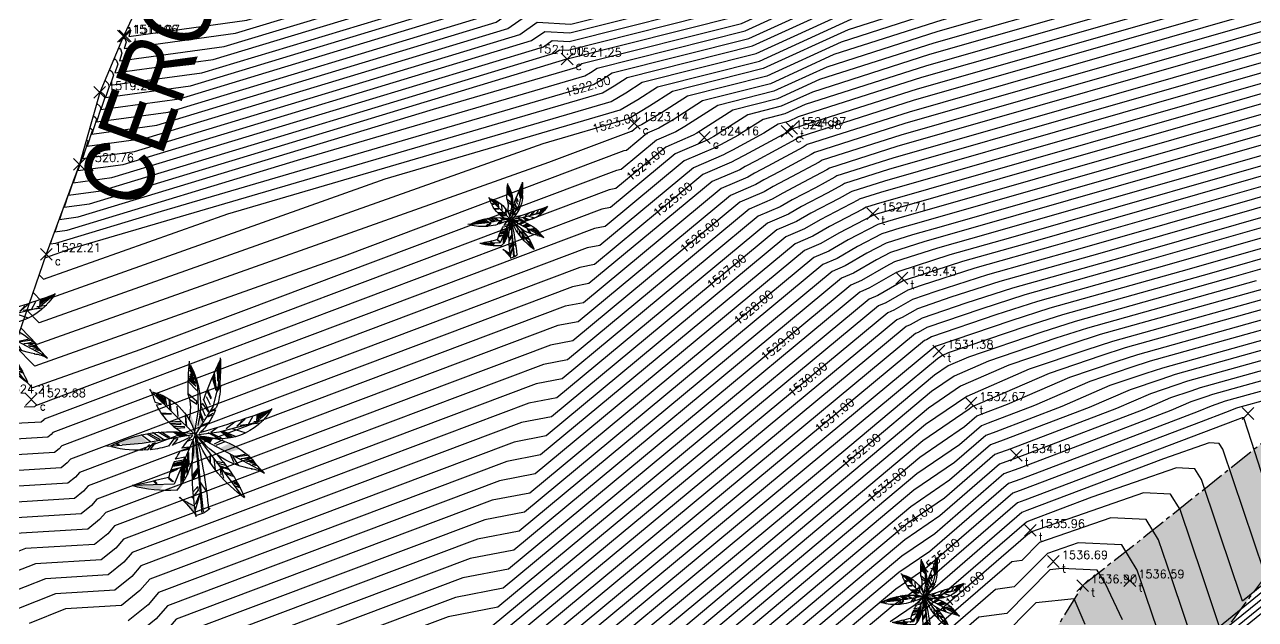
# Model space of a CAD drawing. Header units: metres. Extents: x 1097510 to 2158594, y 877039 to 1751652.
# Drawn here: x 1097670.42 to 1097707.49, y 877174.78 to 877192.67 of the extents above; entities that cross this region are included whole.
import ezdxf

# ---------------------------------------------------------------- set-up
doc = ezdxf.new("R2010")
doc.units = ezdxf.units.M
doc.linetypes.add('CENTER2', pattern=[1.125, 0.75, -0.125, 0.125, -0.125])
for name, color, linetype in [('C-TOPO-MAJR', 9, 'Continuous'), ('C-TOPO-MINR', 8, 'Continuous'), ('C-TOPO-TEXT', 7, 'Continuous'), ('ROTULO', 7, 'Continuous'), ('V-NODE', 1, 'Continuous'), ('V-NODE-TEXT', 11, 'Continuous'), ('Via', 7, 'CENTER2'), ('WWW.DWGAUTOCAD.COM', 7, 'Continuous')]:
    doc.layers.add(name, color=color, linetype=linetype)
doc.styles.add('Arial Narrow', font='ARIALN.TTF', dxfattribs={"width": 0.85})
doc.styles.get("Standard").update_dxf_attribs({"font": 'simplex.shx'})

# ---------------------------------------------------------------- blocks, each defined once
blk = doc.blocks.new('A$C40F70BF2')
at = {"color": 64}
for p, q in [((1.395, 3.412), (1.345, 4.14)), ((1.404, 3.622), (1.407, 3.935)), ((1.411, 3.538), (1.419, 3.905)), ((1.937, 3.412), (2.147, 3.983)), ((2.077, 3.788), (2.151, 3.896)), ((1.389, 3.49), (1.353, 3.553)), ((1.448, 3.313), (1.496, 3.752)), ((1.529, 3.679), (1.455, 3.289)), ((1.455, 3.289), (1.55, 3.622)), ((1.974, 3.403), (2.165, 3.619)), ((2.165, 3.571), (1.974, 3.403)), ((1.989, 3.487), (2.151, 3.679)), ((2.165, 3.619), (1.989, 3.487)), ((2.033, 3.595), (2.135, 3.727)), ((2.151, 3.679), (2.033, 3.595)), ((2.062, 3.679), (2.135, 3.824)), ((2.135, 3.727), (2.062, 3.679)), ((2.135, 3.824), (2.077, 3.788)), ((1.43, 3.289), (1.349, 3.412)), ((1.426, 3.264), (1.353, 3.376)), ((1.393, 3.445), (1.356, 3.526)), ((1.393, 3.403), (1.356, 3.493)), ((1.411, 3.334), (1.36, 3.445)), ((1.536, 2.871), (1.395, 3.412)), ((1.587, 3.114), (1.683, 3.328)), ((1.701, 3.289), (1.591, 3.078)), ((1.919, 2.785), (1.937, 3.412)), ((2.18, 3.523), (1.96, 3.294)), ((2.006, 2.139), (3.105, 3.225)), ((3.032, 3.234), (3.002, 3.162)), ((1.591, 3.078), (1.587, 3.114)), ((1.606, 2.916), (1.705, 3.132)), ((1.65, 2.748), (1.785, 3.066)), ((1.822, 2.967), (1.668, 2.733)), ((1.96, 3.006), (2.18, 3.198)), ((2.151, 3.066), (1.96, 2.933)), ((1.96, 2.933), (1.96, 3.006)), ((2.626, 2.774), (2.662, 3.065)), ((2.653, 2.781), (2.685, 3.069)), ((2.797, 3.138), (2.753, 2.909)), ((2.855, 3.162), (2.797, 2.933)), ((2.797, 2.933), (2.797, 3.138)), ((2.885, 3.162), (2.826, 2.957)), ((2.826, 2.957), (2.855, 3.162)), ((2.929, 3.174), (2.855, 3.006)), ((2.855, 3.006), (2.885, 3.162)), ((2.877, 2.934), (3.045, 2.983)), ((3.008, 2.919), (2.877, 2.934)), ((2.899, 3.018), (2.929, 3.174)), ((2.944, 3.15), (2.899, 3.018)), ((2.958, 3.186), (2.929, 3.066)), ((2.929, 3.066), (2.944, 3.15)), ((2.973, 3.114), (2.958, 3.186)), ((3.002, 3.21), (2.973, 3.114)), ((3.002, 3.162), (3.002, 3.21)), ((1.58, 2.772), (1.451, 2.841)), ((1.472, 2.791), (1.602, 2.739)), ((1.992, 2.139), (1.536, 2.871)), ((1.538, 2.69), (1.679, 2.617)), ((1.564, 2.648), (1.679, 2.596)), ((1.602, 2.739), (1.58, 2.772)), ((1.668, 2.733), (1.65, 2.748)), ((1.73, 2.628), (1.844, 2.883)), ((1.789, 2.517), (1.873, 2.748)), ((1.8, 2.478), (1.88, 2.664)), ((2.024, 2.154), (1.919, 2.785)), ((2.216, 2.359), (2.243, 2.624)), ((2.238, 2.386), (2.257, 2.647)), ((2.446, 2.617), (2.471, 2.889)), ((2.621, 2.684), (2.895, 2.703)), ((2.621, 2.677), (2.849, 2.673)), ((1.789, 2.411), (1.627, 2.469)), ((1.672, 2.415), (1.811, 2.369)), ((1.811, 2.369), (1.789, 2.411)), ((2.27, 2.33), (2.289, 2.356)), ((2.498, 2.311), (2.27, 2.33)), ((2.289, 2.356), (2.58, 2.344)), ((2.366, 2.415), (2.384, 2.442)), ((2.612, 2.4), (2.366, 2.415)), ((2.384, 2.442), (2.644, 2.427)), ((2.07, 2.139), (2.758, 2.02)), ((2.083, 2.012), (2.22, 1.967)), ((2.375, 2.079), (2.567, 2.21)), ((2.548, 2.035), (2.457, 2.046)), ((2.457, 2.046), (2.603, 1.863)), ((2.69, 1.84), (2.548, 2.035)), ((2.662, 2.072), (2.881, 2.203)), ((2.699, 2.053), (2.968, 2.206)), ((2.758, 2.02), (3.387, 1.915)), ((2.831, 2.016), (3.118, 2.199)), ((2.913, 2.012), (3.218, 2.176)), ((2.977, 2.001), (2.913, 2.012)), ((3.264, 2.165), (2.977, 2.001)), ((3.177, 1.747), (3.041, 1.93)), ((3.041, 1.93), (3.105, 1.915)), ((3.168, 1.952), (3.415, 2.135)), ((2.179, 1.762), (2.156, 1.818)), ((2.156, 1.818), (2.361, 1.788)), ((2.402, 1.714), (2.179, 1.762)), ((3.105, 1.915), (3.255, 1.736)), ((3.332, 1.747), (3.196, 1.889)), ((3.387, 1.915), (3.907, 1.867)), ((3.911, 1.863), (4.308, 1.837)), ((3.975, 1.885), (4.057, 1.915)), ((4.012, 1.878), (3.975, 1.885)), ((4.085, 1.904), (4.012, 1.878))]:
    blk.add_line(p, q, dxfattribs=at)
at = {"color": 60}
for p, q in [((1.378, 3.827), (1.371, 4.019)), ((1.386, 3.761), (1.393, 4.004)), ((2.369, 2.481), (2.676, 2.471))]:
    blk.add_line(p, q, dxfattribs=at)
at = {"color": 62}
for p, q in [((0.438, 2.456), (0.018, 2.796)), ((0.505, 2.608), (0.623, 2.404)), ((0.211, 2.512), (0.476, 2.476)), ((0.314, 2.44), (0.828, 2.38)), ((1.381, 2.214), (0.438, 2.456)), ((0.696, 2.548), (0.916, 2.356)), ((0.696, 2.187), (1.034, 2.295)), ((0.916, 2.356), (0.784, 2.5)), ((0.96, 2.476), (1.196, 2.295)), ((1.431, 2.32), (1.592, 2.199)), ((1.974, 2.113), (0.228, 1.183)), ((1.974, 2.128), (0.802, 0.571)), ((1.269, 2.236), (0.96, 2.103)), ((1.019, 2.067), (1.269, 2.236)), ((1.078, 2.062), (1.295, 2.219)), ((1.129, 2.052), (1.321, 2.219)), ((1.225, 1.959), (1.46, 1.862)), ((1.284, 2.007), (1.504, 1.898)), ((1.313, 2.055), (1.578, 2.175)), ((1.974, 2.139), (1.381, 2.214)), ((1.387, 2.043), (1.665, 2.187)), ((2.003, 2.103), (1.827, 0.082)), ((1.974, 1.995), (1.915, 1.405)), ((2.006, 2.139), (2.548, 0.855)), ((0.593, 1.61), (0.902, 1.562)), ((0.96, 1.586), (0.667, 1.646)), ((0.989, 1.405), (1.093, 1.646)), ((2.179, 1.676), (2.175, 1.605)), ((2.175, 1.605), (2.175, 1.512)), ((2.179, 1.314), (2.179, 1.676)), ((2.193, 1.613), (2.184, 1.501)), ((2.197, 1.46), (2.193, 1.613)), ((0.387, 1.333), (0.505, 1.357)), ((0.417, 1.381), (0.578, 1.405)), ((0.505, 1.357), (0.417, 1.381)), ((0.461, 1.429), (0.667, 1.442)), ((0.578, 1.405), (0.461, 1.429)), ((0.476, 1.465), (0.696, 1.478)), ((0.667, 1.442), (0.476, 1.465)), ((0.696, 1.478), (0.549, 1.526)), ((0.549, 1.526), (0.814, 1.513)), ((0.814, 1.513), (0.578, 1.562)), ((0.872, 1.345), (1.019, 1.586)), ((0.902, 1.562), (0.96, 1.586)), ((1.206, 1.34), (1.436, 1.403)), ((1.231, 1.403), (1.462, 1.445)), ((1.475, 1.237), (1.504, 1.501)), ((1.915, 1.405), (1.871, 0.852)), ((2.175, 1.512), (2.165, 1.441)), ((2.165, 1.441), (2.165, 1.363)), ((2.184, 1.501), (2.179, 1.407)), ((2.179, 1.407), (2.179, 1.314)), ((2.197, 1.392), (2.197, 1.46)), ((2.206, 1.277), (2.197, 1.392)), ((2.225, 1.501), (2.211, 1.378)), ((2.211, 1.378), (2.211, 1.172)), ((2.216, 1.34), (2.225, 1.422)), ((2.216, 1.273), (2.216, 1.34)), ((2.225, 1.422), (2.225, 1.501)), ((2.238, 1.303), (2.229, 1.232)), ((2.243, 1.389), (2.238, 1.303)), ((2.247, 1.46), (2.243, 1.389)), ((2.257, 1.534), (2.247, 1.46)), ((2.257, 1.544), (2.257, 1.534)), ((2.261, 1.213), (2.261, 1.535)), ((2.298, 1.486), (2.27, 1.56)), ((2.27, 1.56), (2.521, 1.501)), ((2.279, 1.396), (2.275, 1.314)), ((2.275, 1.314), (2.275, 1.247)), ((2.289, 1.318), (2.279, 1.396)), ((2.289, 1.157), (2.289, 1.318)), ((2.302, 1.292), (2.293, 1.224)), ((2.548, 1.441), (2.298, 1.486)), ((2.307, 1.37), (2.302, 1.292)), ((2.307, 1.023), (2.307, 1.37)), ((2.334, 0.926), (2.343, 1.325)), ((2.371, 0.847), (2.357, 1.299)), ((1.019, 1.056), (1.21, 1.129)), ((1.049, 1.105), (1.24, 1.165)), ((1.254, 1.008), (1.313, 1.249)), ((1.327, 1.093), (1.342, 1.273)), ((1.944, 1.141), (1.944, 1.261)), ((1.944, 1.261), (2.077, 1.08)), ((2.077, 0.948), (1.944, 1.141)), ((2.062, 1.026), (1.947, 1.204)), ((2.206, 1.105), (2.206, 1.277)), ((2.211, 1.172), (2.206, 1.105)), ((2.225, 1.157), (2.216, 1.273)), ((2.229, 1.232), (2.225, 1.157)), ((2.27, 1.109), (2.261, 1.213)), ((2.275, 1.247), (2.27, 1.18)), ((2.27, 1.18), (2.27, 1.109)), ((2.293, 1.015), (2.289, 1.157)), ((2.293, 1.154), (2.289, 1.083)), ((2.289, 1.083), (2.293, 1.015)), ((2.293, 1.224), (2.293, 1.154)), ((2.311, 0.948), (2.307, 1.023)), ((2.433, 1.267), (2.637, 1.215)), ((2.471, 1.236), (2.65, 1.152)), ((2.69, 1.027), (2.571, 0.922)), ((2.699, 1.008), (2.594, 0.922)), ((0.814, 0.744), (0.96, 0.804)), ((0.843, 0.792), (0.989, 0.876)), ((0.96, 0.804), (0.843, 0.792)), ((0.872, 0.864), (1.049, 0.924)), ((0.989, 0.876), (0.872, 0.864)), ((1.049, 0.924), (0.931, 0.912)), ((1.709, 0.671), (1.871, 0.912)), ((1.871, 0.852), (1.798, 0.13)), ((1.915, 0.696), (1.93, 0.792)), ((2.077, 0.491), (1.915, 0.696)), ((1.93, 0.792), (2.062, 0.647)), ((2.548, 0.855), (3.647, 0.814)), ((3.063, 0.941), (2.995, 0.87)), ((3.095, 0.937), (3.013, 0.851)), ((1.886, 0.527), (1.886, 0.587)), ((1.886, 0.587), (2.003, 0.322)), ((2.003, 0.154), (1.886, 0.527))]:
    blk.add_line(p, q, dxfattribs=at)
at = {"color": 60}
for centre, radius, start, end in [((7.228, 3.925), 5.886, 178.201, 184.8569), ((-12.631, -2.337), 15.387, 20.511, 24.7274), ((3.986, 2.93), 2.121, 151.1341, 194.9744), ((-4.468, 3.341), 6.654, 358.6497, 6.1521), ((3.081, 3.443), 1.737, 181.0191, 200.3048), ((3.488, 1.763), 1.537, 103.7474, 164.6646), ((4.255, 2.671), 1.249, 148.3784, 158.7208), ((-12.631, -2.337), 15.387, 19.9468, 20.1294), ((3.323, 2.824), 1.195, 162.4534, 194.3671), ((1.484, 3.655), 1.692, 293.0839, 334.2208), ((1.484, 3.655), 1.692, 336.4968, 341.7386), ((1.388, 3.636), 1.607, 210.2718, 288.6073), ((11.205, 34.008), 33.156, 250.2818, 253.6131), ((3.081, 3.443), 1.737, 202.0613, 214.4357), ((3.081, 3.443), 1.737, 216.4922, 227.1869), ((1.97, 0.03), 2.073, 93.8052, 134.9428), ((0.206, 3.365), 2.134, 278.5823, 322.5951), ((-1.258, 3.332), 3.452, 304.8805, 336.243), ((14.63, -0.992), 13.028, 166.2796, 174.8216), ((-5.402, 1.247), 7.481, 350.4062, 5.6425), ((3.808, 1.866), 1.768, 177.0625, 221.9788), ((2.648, -1.238), 3.457, 62.9286, 99.782), ((0.371, 0.432), 2.394, 34.5841, 45.0988), ((3.478, 4.556), 2.822, 241.8528, 251.6799), ((4.234, -0.992), 3.827, 137.0982, 156.8626), ((0.371, 0.432), 2.394, 26.5664, 32.4272), ((3.478, 4.556), 2.822, 253.6434, 263.8215), ((3.478, 4.556), 2.822, 265.3232, 284.5956), ((-1.183, 2.66), 2.05, 312.2483, 325.4397), ((0.371, 0.432), 2.394, 14.3751, 24.9555), ((0.622, 0.416), 0.842, 95.4287, 120.3984), ((10.9, 35.08), 35.029, 256.4454, 258.0204), ((2.731, 4.141), 3.451, 266.0609, 285.3989), ((5.057, -2.3), 3.867, 133.3547, 142.8755), ((1.268, 2.121), 1.986, 292.1292, 305.3212), ((2.112, 0.756), 0.732, 226.5793, 260.5482)]:
    blk.add_arc(centre, radius, start, end, dxfattribs=at)
at = {"color": 62}
for points in [[(0.035, 2.801), (0.417, 2.5), (0.035, 2.801), (0.402, 2.657)], [(1.93, 2.091), (1.607, 1.923), (1.886, 2.091), (1.533, 2.055)], [(2.003, 2.043), (2.062, 1.465), (2.003, 2.031), (1.96, 1.586)], [(1.136, 1.682), (0.828, 1.766), (1.357, 1.79), (1.107, 1.911)], [(1.592, 1.393), (1.592, 1.61), (1.636, 1.478), (1.622, 1.682)], [(1.357, 1.297), (1.078, 1.201), (1.387, 1.357), (1.151, 1.273)], [(2.598, 1.303), (2.343, 1.34), (2.557, 1.407), (2.293, 1.467)], [(3.546, 0.816), (2.811, 0.852), (3.59, 0.804), (2.914, 0.708)]]:
    blk.add_solid(points, dxfattribs=at)
at = {"color": 64}
for points in [[(1.983, 2.159), (1.888, 2.598), (1.983, 2.159), (1.818, 2.432)], [(2.02, 2.234), (2.16, 2.54), (1.994, 2.357), (2.13, 2.691)], [(2.398, 2.087), (2.562, 2.203), (2.206, 2.12), (2.366, 2.203)], [(3.893, 1.874), (4.007, 1.93), (3.228, 1.952), (3.451, 2.12)]]:
    blk.add_solid(points, dxfattribs=at)
at = {"color": 60}
blk.add_solid([(2.003, 0.058), (2.385, 0.503), (2.018, 0.286), (2.4, 0.503)], dxfattribs=at)
blk = doc.blocks.new('*U6')
at = {"layer": 'C-TOPO-MAJR', "color": 7, "linetype": 'Continuous', "lineweight": -3, "true_color": 0xf0f0f0, "char_height": 0.254, "attachment_point": 5}
for s, insert, rotation in [('1521.00', (1097686.559, 877191.911, 1521), 356.7701), ('1522.00', (1097687.38, 877190.818, 1522), 16.3202), ('1523.00', (1097688.202, 877189.723, 1523), 16.3202), ('1524.00', (1097689.129, 877188.488, 1524), 39.6546), ('1525.00', (1097689.941, 877187.406, 1525), 39.6546), ('1526.00', (1097690.753, 877186.324, 1526), 39.6546), ('1527.00', (1097691.564, 877185.243, 1527), 39.6546), ('1528.00', (1097692.376, 877184.161, 1528), 39.6546), ('1529.00', (1097693.188, 877183.08, 1529), 39.6546), ('1530.00', (1097694, 877181.998, 1530), 39.6546), ('1531.00', (1097694.812, 877180.916, 1531), 39.6546), ('1532.00', (1097695.613, 877179.849, 1532), 39.9895), ('1533.00', (1097696.387, 877178.818, 1533), 39.9895), ('1534.00', (1097697.172, 877177.772, 1534), 34.2863), ('1535.00', (1097697.993, 877176.679, 1535), 40.8264), ('1536.00', (1097698.734, 877175.691, 1536), 40.8264)]:
    blk.add_mtext(s, dxfattribs=dict(at, insert=insert, rotation=rotation))
blk = doc.blocks.new('*U7')
at = {"color": 0, "linetype": 'ByBlock', "lineweight": -2, "transparency": 16777216}
for p, q in [((-0.71, -0.71), (0.71, 0.71)), ((-0.71, 0.71), (0.71, -0.71))]:
    blk.add_line(p, q, dxfattribs=at)

msp = doc.modelspace()

# ---------------------------------------------------------------- hatches: boundary and pattern name
at = {"layer": 'Via', "transparency": 33554602}
h = msp.add_hatch(dxfattribs=at)
h.set_pattern_fill('AR-CONC', color=9, scale=0.01)
h.paths.add_polyline_path([(1097743.406, 877209.884), (1097742.789, 877207.774), (1097739.23, 877201.65), (1097731.624, 877194.237), (1097728.844, 877192.061), (1097723.938, 877187.976), (1097713.661, 877183.589), (1097708.774, 877180.942), (1097704.197, 877177.294), (1097702.283, 877175.792), (1097698.494, 877169.681), (1097697.048, 877167.117), (1097696.739, 877163), (1097696.405, 877157.375), (1097697.261, 877153.918), (1097698.725, 877142.966), (1097702.195, 877134.401), (1097704.278, 877131.959), (1097702.854, 877143.121), (1097701.527, 877147.394), (1097700.771, 877150.597), (1097699.626, 877157.377), (1097700.517, 877161.414), (1097700.209, 877165.197), (1097701.923, 877167.962), (1097702.662, 877170.388), (1097705.585, 877173.118), (1097707.902, 877176.215), (1097715.868, 877180.484), (1097721.42, 877182.884), (1097726.789, 877184.65), (1097730.424, 877188.426), (1097731.775, 877190.234), (1097734.3, 877192.055), (1097739.871, 877197.714), (1097745.847, 877205.636), (1097747.847, 877204.842), (1097752.597, 877208.238), (1097748.356, 877212.762), (1097746.929, 877210.428)])

# ---------------------------------------------------------------- linework, layer by layer
at = {"color": 7, "true_color": 0xf0f0f0, "elevation": 1524.878, "flags": 128}
msp.add_lwpolyline([(1097676.679, 877201.505), (1097674.818, 877196.16), (1097674.218, 877194.065), (1097673.4, 877192.323), (1097672.683, 877190.629), (1097672.07, 877188.467), (1097671.073, 877185.76), (1097669.598, 877181.506), (1097668.786, 877179.396)], dxfattribs=at)
at = {"layer": 'C-TOPO-MAJR', "color": 32, "linetype": 'Continuous', "lineweight": -3, "flags": 128}
for points, elevation in [([(1097672.383, 877189.571), (1097672.444, 877189.515), (1097672.457, 877189.477), (1097672.304, 877189.01), (1097674.067, 877189.251), (1097684.978, 877192.557), (1097685.638, 877193.015), (1097686.9, 877192.943), (1097691.364, 877194.068), (1097697.823, 877197.021), (1097699.774, 877197.644), (1097705.055, 877199.155), (1097709.781, 877199.935), (1097713.328, 877199.895), (1097720.486, 877201.012), (1097723.896, 877200.664), (1097725.168, 877200.752), (1097726.016, 877200.944), (1097726.797, 877201.431), (1097734.921, 877205.269), (1097735.163, 877205.467), (1097735.346, 877205.5)], 1520), ([(1097671.903, 877188.015), (1097671.747, 877187.541), (1097672.714, 877187.673), (1097686.399, 877191.82), (1097686.533, 877191.913), (1097686.788, 877191.898), (1097691.797, 877193.16), (1097696.958, 877195.52), (1097699.28, 877196.261), (1097705.566, 877198.059), (1097709.946, 877198.782), (1097714.336, 877198.733), (1097720.731, 877199.731), (1097723.777, 877199.42), (1097725.676, 877199.552), (1097726.94, 877199.838), (1097728.107, 877200.566), (1097734.601, 877203.633), (1097735.568, 877204.424)], 1521), ([(1097671.218, 877186.154), (1097671.191, 877186.072), (1097671.36, 877186.095), (1097674.544, 877187.06), (1097687.556, 877190.87), (1097687.821, 877191.027), (1097688.116, 877191.216), (1097692.231, 877192.253), (1097696.093, 877194.019), (1097698.786, 877194.878), (1097706.076, 877196.964), (1097710.11, 877197.63), (1097715.345, 877197.571), (1097720.975, 877198.45), (1097723.658, 877198.176), (1097726.184, 877198.352), (1097727.865, 877198.732), (1097729.417, 877199.7), (1097734.281, 877201.997), (1097735.974, 877203.381)], 1522), ([(1097736.379, 877202.338), (1097733.96, 877200.361), (1097730.726, 877198.834), (1097728.79, 877197.626), (1097726.691, 877197.151), (1097723.538, 877196.932), (1097721.22, 877197.168), (1097716.354, 877196.409), (1097710.275, 877196.477), (1097706.586, 877195.868), (1097698.292, 877193.495), (1097695.228, 877192.517), (1097692.664, 877191.345), (1097689.933, 877190.657), (1097689.242, 877190.215), (1097688.624, 877189.846), (1097686.027, 877189.086), (1097670.86, 877183.699), (1097670.49, 877184.079)], 1523), ([(1097673.38, 877192.275), (1097673.404, 877192.243), (1097673.431, 877192.288), (1097673.434, 877192.285), (1097673.481, 877192.144), (1097673.417, 877191.949), (1097676.774, 877192.407), (1097682.137, 877194.032), (1097682.794, 877194.487), (1097684.223, 877194.831), (1097685.414, 877195.13), (1097687.124, 877195.033), (1097690.497, 877195.883), (1097699.553, 877200.024), (1097700.762, 877200.409), (1097704.035, 877201.346), (1097709.451, 877202.24)], 1518), ([(1097736.784, 877201.295), (1097733.64, 877198.726), (1097732.036, 877197.968), (1097729.715, 877196.52), (1097727.199, 877195.951), (1097723.419, 877195.687), (1097721.465, 877195.887), (1097717.362, 877195.247), (1097710.44, 877195.325), (1097707.097, 877194.773), (1097697.799, 877192.112), (1097694.363, 877191.016), (1097693.098, 877190.438), (1097691.75, 877190.098), (1097690.664, 877189.403), (1097690.557, 877189.339), (1097689.731, 877188.987), (1097688.226, 877187.739), (1097688.026, 877187.701), (1097670.745, 877181.201), (1097670.735, 877181.189), (1097670.715, 877181.174), (1097670.405, 877181.155)], 1524), ([(1097672.833, 877190.984), (1097672.838, 877190.977), (1097672.844, 877190.987), (1097672.939, 877190.9), (1097672.969, 877190.811), (1097672.86, 877190.48), (1097675.421, 877190.829), (1097683.558, 877193.295), (1097684.554, 877193.985), (1097684.811, 877194.047), (1097685.025, 877194.1), (1097687.012, 877193.988), (1097690.931, 877194.975), (1097698.688, 877198.522), (1097700.268, 877199.027), (1097704.545, 877200.25), (1097709.616, 877201.087)], 1519), ([(1097736.461, 877197.456), (1097733.903, 877197.097), (1097733.34, 877197.037), (1097733.3, 877197.073), (1097730.64, 877195.414), (1097727.706, 877194.751), (1097723.3, 877194.443), (1097721.71, 877194.606), (1097718.371, 877194.085), (1097710.605, 877194.172), (1097707.607, 877193.677), (1097697.305, 877190.729), (1097693.543, 877189.53), (1097693.4, 877189.438), (1097692.092, 877188.73), (1097691.84, 877188.598), (1097691.713, 877188.526), (1097690.845, 877188.155), (1097687.579, 877185.449), (1097687.145, 877185.365), (1097671.805, 877179.596), (1097671.707, 877179.483), (1097671.522, 877179.333), (1097668.934, 877179.174)], 1525), ([(1097708.117, 877192.582), (1097696.811, 877189.347), (1097694.437, 877188.59), (1097694.347, 877188.532), (1097693.521, 877188.085), (1097692.969, 877187.796), (1097692.691, 877187.636), (1097691.958, 877187.324), (1097686.932, 877183.158), (1097686.263, 877183.029), (1097672.865, 877177.99), (1097672.68, 877177.776), (1097672.328, 877177.492), (1097670.143, 877177.358)], 1526), ([(1097708.627, 877191.486), (1097696.317, 877187.964), (1097695.331, 877187.649), (1097695.294, 877187.625), (1097694.951, 877187.44), (1097694.097, 877186.993), (1097693.668, 877186.747), (1097693.072, 877186.492), (1097686.286, 877180.867), (1097685.382, 877180.694), (1097673.925, 877176.384), (1097673.653, 877176.069), (1097673.135, 877175.651), (1097671.353, 877175.542), (1097670.191, 877175.084)], 1527), ([(1097709.138, 877190.391), (1097696.746, 877186.845), (1097696.403, 877186.749), (1097696.113, 877186.655), (1097695.226, 877186.191), (1097694.646, 877185.857), (1097694.185, 877185.661), (1097685.639, 877178.577), (1097684.501, 877178.358), (1097674.985, 877174.779), (1097674.626, 877174.362)], 1528), ([(1097709.648, 877189.295), (1097699.437, 877186.373), (1097697.91, 877185.947), (1097696.622, 877185.528), (1097696.355, 877185.388), (1097695.623, 877184.968), (1097695.299, 877184.829), (1097684.992, 877176.286), (1097683.62, 877176.022), (1097676.046, 877173.173)], 1529), ([(1097731.423, 877173.761), (1097730.466, 877183.54), (1097730.063, 877183.722), (1097729.476, 877183.518), (1097729.417, 877183.581), (1097728.497, 877184.853), (1097727.901, 877184.786), (1097723.792, 877184.333), (1097723.571, 877184.285), (1097722.913, 877185.903), (1097722.336, 877186.55), (1097722.005, 877186.883), (1097721.828, 877186.822), (1097721.316, 877187.987), (1097721.21, 877188.3), (1097711.43, 877188.41), (1097710.158, 877188.2), (1097702.127, 877185.902), (1097699.417, 877185.145), (1097697.868, 877184.641), (1097697.165, 877184.403), (1097696.601, 877184.078), (1097696.413, 877183.998), (1097684.345, 877173.995)], 1530), ([(1097710.668, 877187.104), (1097704.817, 877185.43), (1097700.924, 877184.343), (1097699.673, 877183.936), (1097697.736, 877183.279), (1097697.579, 877183.188), (1097697.526, 877183.166), (1097683.698, 877171.704)], 1531), ([(1097707.507, 877184.958), (1097702.432, 877183.541), (1097701.478, 877183.231), (1097699.453, 877182.544), (1097698.418, 877182.094), (1097697.735, 877181.628), (1097693.337, 877177.939), (1097683.052, 877169.414)], 1532), ([(1097710.198, 877184.487), (1097703.939, 877182.739), (1097703.282, 877182.526), (1097701.89, 877182.053), (1097700.015, 877181.238), (1097699.219, 877180.935), (1097699.101, 877180.892), (1097698.722, 877180.565), (1097697.378, 877179.648), (1097685.829, 877169.961)], 1533), ([(1097725.334, 877173.157), (1097724.453, 877178.272), (1097723.925, 877178.769), (1097723.542, 877179.157), (1097721.392, 877181.082), (1097721.335, 877181.126), (1097720.26, 877180.673), (1097719.094, 877180.779), (1097718.126, 877180.639), (1097717.266, 877180.407), (1097712.287, 877178.378), (1097711.75, 877178.638), (1097711.715, 877180.267), (1097711.1, 877182.176), (1097711.046, 877183.501), (1097705.446, 877181.937), (1097705.087, 877181.821), (1097704.326, 877181.562), (1097703.301, 877181.117), (1097700.118, 877179.906), (1097699.643, 877179.733), (1097698.128, 877178.424), (1097697.02, 877177.668), (1097683.363, 877166.213)], 1534), ([(1097707.906, 877181.401), (1097706.953, 877181.135), (1097706.892, 877181.116), (1097706.763, 877181.072), (1097706.588, 877180.996), (1097705.855, 877180.717), (1097700.481, 877178.681), (1097700.186, 877178.574), (1097697.535, 877176.283), (1097696.663, 877175.688), (1097685.919, 877166.677)], 1535), ([(1097723.112, 877173.975), (1097722.24, 877175.216), (1097720.571, 877176.785), (1097720.02, 877177.269), (1097718.69, 877178.293), (1097717.779, 877179.06), (1097717.757, 877179.073), (1097716.997, 877179.312), (1097715.958, 877179.162), (1097714.532, 877178.777), (1097709.237, 877176.619), (1097708.475, 877176.152), (1097707.986, 877175.831), (1097706.408, 877174.553), (1097705.89, 877176.083), (1097705.217, 877178.077), (1097704.928, 877178.543), (1097704.122, 877178.582), (1097700.744, 877177.409), (1097700.678, 877177.344), (1097700.641, 877177.338), (1097696.941, 877174.141)], 1536), ([(1097702.365, 877174.616), (1097702.034, 877175.39), (1097700.876, 877175.274), (1097699.77, 877174.159)], 1537)]:
    msp.add_lwpolyline(points, dxfattribs=dict(at, elevation=elevation))
at = {"layer": 'C-TOPO-MINR', "color": 8, "linetype": 'Continuous', "lineweight": -3, "flags": 128}
for points, elevation in [([(1097672.59, 877190.301), (1097672.692, 877190.208), (1097672.713, 877190.144), (1097672.582, 877189.745), (1097674.744, 877190.04), (1097684.268, 877192.926), (1097685.191, 877193.565), (1097686.956, 877193.466), (1097691.147, 877194.522), (1097698.255, 877197.772), (1097700.021, 877198.335), (1097704.8, 877199.703), (1097709.698, 877200.511), (1097712.823, 877200.476), (1097720.364, 877201.653), (1097723.956, 877201.286), (1097724.915, 877201.353), (1097725.553, 877201.497), (1097726.142, 877201.864), (1097733.962, 877205.558), (1097733.553, 877206.532), (1097732.17, 877209.14), (1097730.277, 877211.1)], 1519.5), ([(1097673.524, 877192.587), (1097673.545, 877192.559), (1097673.569, 877192.598), (1097673.609, 877192.478), (1097673.556, 877192.316), (1097677.113, 877192.801), (1097681.782, 877194.216), (1097682.354, 877194.612), (1097684.076, 877195.027), (1097685.511, 877195.387), (1097687.152, 877195.294), (1097690.389, 877196.11), (1097699.769, 877200.399), (1097700.886, 877200.755), (1097703.907, 877201.62), (1097709.409, 877202.528), (1097711.058, 877202.509), (1097719.935, 877203.895), (1097723.061, 877203.575), (1097722.366, 877203.932), (1097721.78, 877205.546), (1097719.942, 877207.779), (1097719.548, 877208.187)], 1517.75), ([(1097672.487, 877189.936), (1097672.568, 877189.862), (1097672.585, 877189.81), (1097672.443, 877189.378), (1097674.406, 877189.645), (1097684.623, 877192.742), (1097685.415, 877193.29), (1097686.928, 877193.205), (1097691.256, 877194.295), (1097698.039, 877197.396), (1097699.898, 877197.989), (1097704.928, 877199.429), (1097709.739, 877200.223), (1097713.075, 877200.185), (1097720.425, 877201.333), (1097723.926, 877200.975), (1097725.042, 877201.052), (1097725.784, 877201.22), (1097726.469, 877201.648), (1097735.001, 877205.678), (1097735.062, 877205.727), (1097735.108, 877205.736), (1097735.236, 877205.868), (1097735.522, 877206.055)], 1519.75), ([(1097672.176, 877188.842), (1097672.197, 877188.823), (1097672.202, 877188.81), (1097672.026, 877188.276), (1097673.39, 877188.462), (1097685.689, 877192.189), (1097686.086, 877192.464), (1097686.844, 877192.421), (1097691.581, 877193.614), (1097697.39, 877196.27), (1097699.527, 877196.952), (1097705.311, 877198.607), (1097709.863, 877199.359), (1097713.832, 877199.314), (1097720.608, 877200.372), (1097723.836, 877200.042), (1097725.422, 877200.152), (1097726.478, 877200.391), (1097727.452, 877200.998), (1097734.761, 877204.451), (1097735.366, 877204.945)], 1520.5), ([(1097672.28, 877189.207), (1097672.321, 877189.169), (1097672.329, 877189.143), (1097672.165, 877188.643), (1097673.729, 877188.856), (1097685.334, 877192.373), (1097685.862, 877192.739), (1097686.872, 877192.682), (1097691.472, 877193.841), (1097697.606, 877196.646), (1097699.651, 877197.298), (1097705.183, 877198.881), (1097709.822, 877199.647), (1097713.58, 877199.604), (1097720.547, 877200.692), (1097723.866, 877200.353), (1097725.295, 877200.452), (1097726.247, 877200.667), (1097727.124, 877201.215), (1097734.841, 877204.86), (1097735.265, 877205.206)], 1520.25), ([(1097672.073, 877188.477), (1097672.073, 877188.477), (1097672.074, 877188.476), (1097671.887, 877187.908), (1097673.052, 877188.067), (1097686.044, 877192.005), (1097686.309, 877192.188), (1097686.816, 877192.16), (1097691.689, 877193.387), (1097697.174, 877195.895), (1097699.404, 877196.607), (1097705.438, 877198.333), (1097709.904, 877199.07), (1097714.084, 877199.023), (1097720.67, 877200.051), (1097723.807, 877199.731), (1097725.549, 877199.852), (1097726.709, 877200.114), (1097727.779, 877200.782), (1097734.681, 877204.042), (1097735.467, 877204.684)], 1520.75), ([(1097671.561, 877187.085), (1097671.469, 877186.806), (1097672.037, 877186.884), (1097682.732, 877190.125), (1097687.023, 877191.381), (1097687.11, 877191.433), (1097687.207, 877191.496), (1097692.014, 877192.707), (1097696.525, 877194.769), (1097699.033, 877195.569), (1097705.821, 877197.512), (1097710.028, 877198.206), (1097714.841, 877198.152), (1097720.853, 877199.09), (1097723.717, 877198.798), (1097725.93, 877198.952), (1097727.403, 877199.285), (1097728.762, 877200.133), (1097734.441, 877202.815), (1097735.771, 877203.902)], 1521.5), ([(1097671.732, 877187.55), (1097671.608, 877187.174), (1097672.375, 877187.278), (1097686.754, 877191.636), (1097686.756, 877191.637), (1097686.76, 877191.637), (1097691.906, 877192.934), (1097696.741, 877195.145), (1097699.157, 877195.915), (1097705.693, 877197.785), (1097709.987, 877198.494), (1097714.588, 877198.442), (1097720.792, 877199.411), (1097723.747, 877199.109), (1097725.803, 877199.252), (1097727.172, 877199.561), (1097728.434, 877200.349), (1097734.521, 877203.224), (1097735.67, 877204.163)], 1521.25), ([(1097671.39, 877186.62), (1097671.33, 877186.439), (1097671.698, 877186.489), (1097678.638, 877188.592), (1097687.29, 877191.125), (1097687.465, 877191.23), (1097687.661, 877191.356), (1097692.123, 877192.48), (1097696.309, 877194.394), (1097698.91, 877195.224), (1097705.948, 877197.238), (1097710.069, 877197.918), (1097715.093, 877197.861), (1097720.914, 877198.77), (1097723.687, 877198.487), (1097726.057, 877198.652), (1097727.634, 877199.008), (1097729.089, 877199.916), (1097734.361, 877202.406), (1097735.872, 877203.641)], 1521.75), ([(1097671.045, 877185.679), (1097671.063, 877185.661), (1097671.794, 877185.92), (1097687.823, 877190.614), (1097688.176, 877190.824), (1097688.57, 877191.076), (1097692.339, 877192.026), (1097695.876, 877193.643), (1097698.663, 877194.532), (1097706.204, 877196.69), (1097710.152, 877197.342), (1097715.597, 877197.28), (1097721.037, 877198.129), (1097723.628, 877197.865), (1097726.311, 877198.052), (1097728.096, 877198.455), (1097729.744, 877199.483), (1097734.201, 877201.588), (1097736.075, 877203.12)], 1522.25), ([(1097670.86, 877185.146), (1097670.995, 877185.007), (1097676.539, 877186.976), (1097688.09, 877190.358), (1097688.531, 877190.621), (1097689.024, 877190.937), (1097692.448, 877191.799), (1097695.66, 877193.268), (1097698.539, 877194.187), (1097706.331, 877196.416), (1097710.193, 877197.054), (1097715.849, 877196.99), (1097721.098, 877197.809), (1097723.598, 877197.554), (1097726.437, 877197.752), (1097728.328, 877198.179), (1097730.071, 877199.267), (1097734.12, 877201.179), (1097736.176, 877202.859)], 1522.5), ([(1097670.675, 877184.612), (1097670.927, 877184.353), (1097681.283, 877188.031), (1097688.357, 877190.102), (1097688.887, 877190.418), (1097689.479, 877190.797), (1097692.556, 877191.572), (1097695.444, 877192.893), (1097698.416, 877193.841), (1097706.459, 877196.142), (1097710.234, 877196.765), (1097716.101, 877196.699), (1097721.159, 877197.489), (1097723.568, 877197.243), (1097726.564, 877197.452), (1097728.559, 877197.902), (1097730.399, 877199.05), (1097734.04, 877200.77), (1097736.277, 877202.598)], 1522.75), ([(1097736.48, 877202.077), (1097733.88, 877199.952), (1097731.054, 877198.617), (1097729.021, 877197.349), (1097726.818, 877196.851), (1097723.509, 877196.62), (1097721.281, 877196.848), (1097716.606, 877196.118), (1097710.317, 877196.189), (1097706.714, 877195.594), (1097698.169, 877193.149), (1097695.011, 877192.142), (1097692.773, 877191.119), (1097690.387, 877190.517), (1097689.598, 877190.012), (1097688.997, 877189.654), (1097688.896, 877189.611), (1097688.711, 877189.457), (1097688.686, 877189.453), (1097686.196, 877188.516), (1097670.792, 877183.045), (1097670.305, 877183.546)], 1523.25), ([(1097736.581, 877201.816), (1097733.8, 877199.543), (1097731.381, 877198.401), (1097729.253, 877197.073), (1097726.945, 877196.551), (1097723.479, 877196.309), (1097721.343, 877196.528), (1097716.858, 877195.828), (1097710.358, 877195.901), (1097706.841, 877195.321), (1097698.046, 877192.804), (1097694.795, 877191.767), (1097692.881, 877190.892), (1097690.841, 877190.378), (1097689.953, 877189.809), (1097689.517, 877189.549), (1097689.174, 877189.403), (1097688.549, 877188.885), (1097688.466, 877188.869), (1097680.044, 877185.701), (1097670.725, 877182.391), (1097670.12, 877183.012)], 1523.5), ([(1097673.107, 877191.63), (1097673.121, 877191.61), (1097673.138, 877191.637), (1097673.186, 877191.593), (1097673.225, 877191.477), (1097673.139, 877191.214), (1097676.098, 877191.618), (1097682.847, 877193.663), (1097683.674, 877194.236), (1097684.517, 877194.439), (1097685.219, 877194.615), (1097687.068, 877194.511), (1097690.714, 877195.429), (1097699.12, 877199.273), (1097700.515, 877199.718), (1097704.29, 877200.798), (1097709.533, 877201.664)], 1518.5), ([(1097673.243, 877191.952), (1097673.263, 877191.926), (1097673.284, 877191.962), (1097673.31, 877191.939), (1097673.353, 877191.811), (1097673.278, 877191.582), (1097676.436, 877192.012), (1097682.492, 877193.848), (1097683.234, 877194.361), (1097684.37, 877194.635), (1097685.317, 877194.872), (1097687.096, 877194.772), (1097690.605, 877195.656), (1097699.337, 877199.648), (1097700.639, 877200.064), (1097704.163, 877201.072), (1097709.492, 877201.952)], 1518.25), ([(1097736.682, 877201.555), (1097733.72, 877199.135), (1097731.709, 877198.184), (1097729.484, 877196.796), (1097727.072, 877196.251), (1097723.449, 877195.998), (1097721.404, 877196.208), (1097717.11, 877195.537), (1097710.399, 877195.613), (1097706.969, 877195.047), (1097697.922, 877192.458), (1097694.579, 877191.391), (1097692.989, 877190.665), (1097691.296, 877190.238), (1097690.308, 877189.606), (1097690.037, 877189.444), (1097689.453, 877189.195), (1097688.388, 877188.312), (1097688.246, 877188.285), (1097673.893, 877182.886), (1097670.657, 877181.737), (1097669.935, 877182.479)], 1523.75), ([(1097672.97, 877191.307), (1097672.98, 877191.293), (1097672.991, 877191.312), (1097673.063, 877191.246), (1097673.097, 877191.144), (1097672.999, 877190.847), (1097675.759, 877191.223), (1097683.203, 877193.479), (1097684.114, 877194.11), (1097684.664, 877194.243), (1097685.122, 877194.358), (1097687.04, 877194.25), (1097690.822, 877195.202), (1097698.904, 877198.898), (1097700.392, 877199.372), (1097704.418, 877200.524), (1097709.574, 877201.376)], 1518.75), ([(1097672.697, 877190.661), (1097672.697, 877190.661), (1097672.698, 877190.662), (1097672.815, 877190.554), (1097672.841, 877190.477), (1097672.721, 877190.112), (1097675.082, 877190.434), (1097683.913, 877193.11), (1097684.968, 877193.841), (1097686.984, 877193.727), (1097691.039, 877194.749), (1097698.472, 877198.147), (1097700.145, 877198.681), (1097704.673, 877199.976), (1097709.657, 877200.799)], 1519.25), ([(1097735.99, 877196.059), (1097733.578, 877195.801), (1097732.906, 877196.407), (1097730.871, 877195.137), (1097727.833, 877194.451), (1097723.27, 877194.132), (1097721.771, 877194.286), (1097718.623, 877193.794), (1097710.647, 877193.884), (1097707.734, 877193.403), (1097697.181, 877190.384), (1097693.767, 877189.295), (1097693.637, 877189.211), (1097692.449, 877188.569), (1097692.122, 877188.398), (1097691.958, 877188.303), (1097691.123, 877187.948), (1097687.417, 877184.876), (1097686.924, 877184.781), (1097672.07, 877179.194), (1097671.951, 877179.056), (1097671.723, 877178.872), (1097669.236, 877178.72)], 1525.25), ([(1097735.432, 877194.738), (1097733.816, 877194.566), (1097732.512, 877195.74), (1097731.102, 877194.861), (1097727.96, 877194.151), (1097723.24, 877193.821), (1097721.832, 877193.965), (1097718.875, 877193.504), (1097710.688, 877193.596), (1097707.862, 877193.13), (1097697.058, 877190.038), (1097693.99, 877189.06), (1097693.873, 877188.985), (1097692.807, 877188.408), (1097692.404, 877188.197), (1097692.202, 877188.081), (1097691.402, 877187.74), (1097687.256, 877184.303), (1097686.704, 877184.197), (1097672.335, 877178.793), (1097672.194, 877178.629), (1097671.925, 877178.412), (1097669.539, 877178.266)], 1525.5), ([(1097735.385, 877192.745), (1097734.875, 877193.418), (1097734.054, 877193.33), (1097732.119, 877195.074), (1097731.334, 877194.584), (1097728.087, 877193.851), (1097723.211, 877193.51), (1097721.893, 877193.645), (1097719.128, 877193.213), (1097710.729, 877193.308), (1097707.99, 877192.856), (1097696.934, 877189.692), (1097694.214, 877188.825), (1097694.11, 877188.758), (1097693.164, 877188.246), (1097692.686, 877187.996), (1097692.446, 877187.858), (1097691.68, 877187.532), (1097687.094, 877183.731), (1097686.484, 877183.613), (1097672.6, 877178.391), (1097672.437, 877178.203), (1097672.127, 877177.952), (1097669.841, 877177.812)], 1525.75), ([(1097710.482, 877195.037), (1097707.224, 877194.499), (1097697.675, 877191.767), (1097694.146, 877190.641), (1097693.206, 877190.211), (1097692.204, 877189.959), (1097691.179, 877189.302), (1097691.162, 877189.291), (1097691.02, 877189.214), (1097690.993, 877189.2), (1097690.98, 877189.193), (1097690.01, 877188.779), (1097688.064, 877187.167), (1097687.805, 877187.117), (1097671.01, 877180.8), (1097670.978, 877180.763), (1097670.917, 877180.713), (1097669.944, 877180.654)], 1524.25), ([(1097710.523, 877194.749), (1097707.352, 877194.225), (1097697.552, 877191.421), (1097693.93, 877190.266), (1097693.315, 877189.984), (1097692.659, 877189.819), (1097691.987, 877189.389), (1097691.922, 877189.347), (1097691.377, 877189.053), (1097691.275, 877189), (1097691.224, 877188.97), (1097690.288, 877188.571), (1097687.903, 877186.594), (1097687.585, 877186.533), (1097671.275, 877180.398), (1097671.221, 877180.336), (1097671.119, 877180.253), (1097669.483, 877180.153)], 1524.5), ([(1097710.564, 877194.46), (1097707.479, 877193.951), (1097697.428, 877191.075), (1097693.714, 877189.89), (1097693.423, 877189.757), (1097693.113, 877189.679), (1097692.796, 877189.476), (1097692.682, 877189.404), (1097691.735, 877188.892), (1097691.558, 877188.799), (1097691.469, 877188.748), (1097690.566, 877188.363), (1097687.741, 877186.021), (1097687.365, 877185.949), (1097671.54, 877179.997), (1097671.464, 877179.909), (1097671.32, 877179.793), (1097669.022, 877179.652)], 1524.75), ([(1097708.245, 877192.308), (1097696.687, 877189.001), (1097694.661, 877188.354), (1097694.584, 877188.305), (1097693.879, 877187.924), (1097693.251, 877187.595), (1097692.935, 877187.414), (1097692.237, 877187.116), (1097686.771, 877182.585), (1097686.043, 877182.445), (1097673.13, 877177.589), (1097672.923, 877177.349), (1097672.53, 877177.031), (1097670.446, 877176.904), (1097669.086, 877176.368)], 1526.25), ([(1097708.372, 877192.034), (1097696.564, 877188.655), (1097694.884, 877188.119), (1097694.82, 877188.079), (1097694.236, 877187.763), (1097693.533, 877187.394), (1097693.18, 877187.191), (1097692.515, 877186.908), (1097686.609, 877182.013), (1097685.823, 877181.862), (1097673.395, 877177.187), (1097673.167, 877176.922), (1097672.731, 877176.571), (1097670.748, 877176.45), (1097669.455, 877175.94)], 1526.5), ([(1097708.5, 877191.76), (1097696.44, 877188.31), (1097695.108, 877187.884), (1097695.057, 877187.852), (1097694.594, 877187.601), (1097693.815, 877187.194), (1097693.424, 877186.969), (1097692.793, 877186.7), (1097686.447, 877181.44), (1097685.603, 877181.278), (1097673.66, 877176.786), (1097673.41, 877176.496), (1097672.933, 877176.111), (1097671.051, 877175.996), (1097669.823, 877175.512)], 1526.75), ([(1097708.755, 877191.212), (1097696.193, 877187.618), (1097695.555, 877187.414), (1097695.53, 877187.399), (1097695.308, 877187.279), (1097694.379, 877186.793), (1097693.913, 877186.524), (1097693.35, 877186.284), (1097686.124, 877180.295), (1097685.162, 877180.11), (1097674.19, 877175.983), (1097673.896, 877175.642), (1097673.336, 877175.191), (1097671.656, 877175.088), (1097670.559, 877174.656)], 1527.25), ([(1097708.883, 877190.939), (1097696.07, 877187.272), (1097695.778, 877187.179), (1097695.767, 877187.172), (1097695.666, 877187.117), (1097694.662, 877186.592), (1097694.157, 877186.302), (1097693.629, 877186.077), (1097685.962, 877179.722), (1097684.942, 877179.526), (1097674.455, 877175.582), (1097674.139, 877175.216), (1097673.538, 877174.73)], 1527.5), ([(1097709.01, 877190.665), (1097696.074, 877186.963), (1097696.026, 877186.95), (1097695.986, 877186.937), (1097694.944, 877186.391), (1097694.402, 877186.079), (1097693.907, 877185.869), (1097685.8, 877179.149), (1097684.721, 877178.942), (1097674.72, 877175.18), (1097674.382, 877174.789), (1097673.739, 877174.27)], 1527.75), ([(1097709.265, 877190.117), (1097697.419, 877186.727), (1097696.78, 877186.549), (1097696.241, 877186.373), (1097695.508, 877185.99), (1097694.89, 877185.635), (1097694.464, 877185.453), (1097685.477, 877178.004), (1097684.281, 877177.774), (1097675.25, 877174.377)], 1528.25), ([(1097709.393, 877189.843), (1097698.091, 877186.609), (1097697.157, 877186.348), (1097696.368, 877186.091), (1097695.79, 877185.789), (1097695.135, 877185.412), (1097694.742, 877185.245), (1097685.315, 877177.431), (1097684.061, 877177.19), (1097675.515, 877173.976)], 1528.5), ([(1097709.52, 877189.569), (1097698.764, 877186.491), (1097697.533, 877186.148), (1097696.495, 877185.81), (1097696.072, 877185.589), (1097695.379, 877185.19), (1097695.021, 877185.037), (1097685.154, 877176.859), (1097683.84, 877176.606), (1097675.78, 877173.574)], 1528.75), ([(1097709.775, 877189.021), (1097700.109, 877186.256), (1097698.287, 877185.747), (1097696.749, 877185.246), (1097696.637, 877185.187), (1097695.868, 877184.745), (1097695.577, 877184.621), (1097684.83, 877175.713), (1097683.4, 877175.438), (1097676.311, 877172.772)], 1529.25), ([(1097709.903, 877188.748), (1097700.782, 877186.138), (1097698.664, 877185.546), (1097696.966, 877184.993), (1097696.88, 877184.964), (1097696.112, 877184.523), (1097695.856, 877184.413), (1097684.669, 877175.141), (1097683.18, 877174.854), (1097676.576, 877172.37)], 1529.5), ([(1097731.668, 877175.049), (1097730.804, 877183.881), (1097730.264, 877184.126), (1097729.787, 877183.959), (1097729.591, 877184.17), (1097728.844, 877185.201), (1097728.105, 877185.118), (1097724.409, 877184.711), (1097724.131, 877184.649), (1097723.301, 877186.688), (1097722.943, 877187.09), (1097722.312, 877187.726), (1097722.205, 877187.689), (1097721.897, 877188.392), (1097721.833, 877188.58), (1097711.389, 877188.698), (1097710.031, 877188.474), (1097701.454, 877186.02), (1097699.041, 877185.346), (1097697.417, 877184.817), (1097697.023, 877184.683), (1097696.357, 877184.3), (1097696.134, 877184.206), (1097684.507, 877174.568)], 1529.75), ([(1097710.286, 877187.926), (1097702.799, 877185.784), (1097699.794, 877184.945), (1097698.319, 877184.465), (1097697.308, 877184.122), (1097696.845, 877183.856), (1097696.691, 877183.79), (1097684.183, 877173.423)], 1530.25), ([(1097710.413, 877187.652), (1097703.472, 877185.666), (1097700.171, 877184.744), (1097698.77, 877184.288), (1097697.45, 877183.841), (1097697.09, 877183.633), (1097696.969, 877183.582), (1097684.022, 877172.85)], 1530.5), ([(1097710.541, 877187.378), (1097704.145, 877185.548), (1097700.548, 877184.544), (1097699.222, 877184.112), (1097697.593, 877183.56), (1097697.334, 877183.411), (1097697.248, 877183.374), (1097683.86, 877172.277)], 1530.75), ([(1097710.796, 877186.83), (1097705.49, 877185.312), (1097701.301, 877184.143), (1097700.124, 877183.76), (1097697.878, 877182.998), (1097697.823, 877182.966), (1097697.805, 877182.958), (1097683.537, 877171.132)], 1531.25), ([(1097710.924, 877186.557), (1097706.162, 877185.194), (1097701.678, 877183.942), (1097700.575, 877183.583), (1097698.235, 877182.79), (1097698.042, 877182.705), (1097697.914, 877182.618), (1097697.092, 877181.929), (1097683.375, 877170.559)], 1531.5), ([(1097711.051, 877186.283), (1097706.835, 877185.076), (1097702.055, 877183.742), (1097701.026, 877183.407), (1097698.844, 877182.667), (1097698.23, 877182.4), (1097697.825, 877182.123), (1097695.214, 877179.934), (1097683.213, 877169.986)], 1531.75), ([(1097708.18, 877184.84), (1097702.808, 877183.341), (1097701.929, 877183.054), (1097700.062, 877182.421), (1097698.606, 877181.788), (1097697.646, 877181.133), (1097691.46, 877175.945), (1097682.89, 877168.841)], 1532.25), ([(1097709.525, 877184.605), (1097703.562, 877182.94), (1097702.831, 877182.702), (1097701.281, 877182.176), (1097699.193, 877181.268), (1097698.995, 877181.193), (1097698.965, 877181.182), (1097698.871, 877181.1), (1097697.467, 877180.143), (1097687.706, 877171.956)], 1532.75), ([(1097708.853, 877184.723), (1097703.185, 877183.14), (1097702.38, 877182.878), (1097700.672, 877182.299), (1097698.794, 877181.482), (1097697.556, 877180.638), (1097689.583, 877173.95)], 1532.5), ([(1097711.543, 877184.251), (1097704.692, 877182.338), (1097704.185, 877182.173), (1097703.108, 877181.808), (1097701.658, 877181.177), (1097699.669, 877180.42), (1097699.372, 877180.312), (1097698.425, 877179.494), (1097697.199, 877178.658), (1097682.085, 877165.98)], 1533.5), ([(1097710.87, 877184.369), (1097704.316, 877182.539), (1097703.734, 877182.349), (1097702.499, 877181.931), (1097700.836, 877181.207), (1097699.444, 877180.678), (1097699.236, 877180.602), (1097698.574, 877180.03), (1097697.288, 877179.153), (1097683.952, 877167.967)], 1533.25), ([(1097711.831, 877184.025), (1097705.069, 877182.138), (1097704.636, 877181.997), (1097703.717, 877181.685), (1097702.48, 877181.147), (1097699.893, 877180.163), (1097699.508, 877180.023), (1097698.277, 877178.959), (1097697.11, 877178.163), (1097682.724, 877166.097)], 1533.75), ([(1097710.261, 877182.976), (1097705.823, 877181.737), (1097705.538, 877181.644), (1097704.935, 877181.44), (1097704.123, 877181.087), (1097700.707, 877179.787), (1097700.302, 877179.634), (1097699.779, 877179.443), (1097697.98, 877177.888), (1097696.931, 877177.173), (1097684.002, 877166.329)], 1534.25), ([(1097709.476, 877182.451), (1097706.199, 877181.536), (1097705.99, 877181.468), (1097705.544, 877181.317), (1097704.945, 877181.056), (1097702.423, 877180.097), (1097700.362, 877179.316), (1097699.915, 877179.153), (1097697.831, 877177.353), (1097696.842, 877176.678), (1097684.641, 877166.445)], 1534.5), ([(1097708.691, 877181.926), (1097706.576, 877181.336), (1097706.441, 877181.292), (1097706.153, 877181.194), (1097705.766, 877181.026), (1097704.139, 877180.407), (1097700.421, 877178.998), (1097700.051, 877178.863), (1097697.683, 877176.818), (1097696.752, 877176.183), (1097685.28, 877166.561)], 1534.75), ([(1097708.448, 877176.795), (1097707.375, 877180.128), (1097707.146, 877180.807), (1097707.13, 877180.834), (1097707.084, 877180.836), (1097706.874, 877180.763), (1097700.54, 877178.363), (1097700.322, 877178.284), (1097697.386, 877175.747), (1097696.574, 877175.193), (1097686.558, 877166.793)], 1535.25), ([(1097707.75, 877176.205), (1097706.503, 877179.897), (1097706.396, 877180.07), (1097706.097, 877180.085), (1097704.719, 877179.606), (1097700.6, 877178.046), (1097700.458, 877177.994), (1097697.238, 877175.212), (1097696.484, 877174.698)], 1535.5), ([(1097723.405, 877174.222), (1097723.114, 877174.819), (1097722.511, 877175.677), (1097721.357, 877176.762), (1097720.656, 877177.378), (1097718.964, 877178.68), (1097718.255, 877179.277), (1097717.77, 877179.542), (1097717.711, 877179.56), (1097716.229, 877179.347), (1097714.874, 877178.981), (1097708.62, 877176.433), (1097708.21, 877176.181), (1097707.947, 877176.008), (1097707.098, 877175.321), (1097706.82, 877176.144), (1097705.86, 877178.987), (1097705.662, 877179.307), (1097705.11, 877179.333), (1097702.564, 877178.45), (1097700.659, 877177.728), (1097700.593, 877177.704), (1097697.089, 877174.677)], 1535.75), ([(1097721.97, 877174.755), (1097719.786, 877176.808), (1097719.384, 877177.16), (1097718.415, 877177.906), (1097717.736, 877178.478), (1097716.747, 877178.917), (1097716.283, 877179.063), (1097715.687, 877178.977), (1097714.19, 877178.574), (1097709.854, 877176.806), (1097708.739, 877176.123), (1097708.025, 877175.653), (1097705.717, 877173.785), (1097704.96, 877176.022), (1097704.574, 877177.167), (1097704.194, 877177.78), (1097703.135, 877177.831), (1097700.984, 877177.084), (1097700.451, 877176.547), (1097700.148, 877176.506), (1097696.792, 877173.606)], 1536.25), ([(1097721.699, 877174.293), (1097719, 877176.831), (1097718.748, 877177.052), (1097718.141, 877177.519), (1097717.715, 877177.878), (1097715.688, 877178.777), (1097715.569, 877178.814), (1097715.416, 877178.793), (1097713.848, 877178.37), (1097710.47, 877176.993), (1097709.004, 877176.094), (1097708.064, 877175.476), (1097705.026, 877173.017), (1097704.031, 877175.961), (1097703.931, 877176.257), (1097703.46, 877177.017), (1097702.147, 877177.08), (1097701.224, 877176.759), (1097700.224, 877175.751), (1097699.656, 877175.673), (1097696.644, 877173.071)], 1536.5), ([(1097721.428, 877173.832), (1097718.214, 877176.853), (1097718.112, 877176.943), (1097717.867, 877177.132), (1097717.694, 877177.277), (1097716.48, 877177.816), (1097715.175, 877178.427), (1097714.77, 877178.507), (1097713.507, 877178.166), (1097711.087, 877177.18), (1097709.268, 877176.064), (1097708.103, 877175.298), (1097704.336, 877172.249)], 1536.75), ([(1097703.485, 877174.763), (1097702.968, 877175.863), (1097702.726, 877176.253), (1097701.661, 877176.305), (1097701.3, 877176.268), (1097699.997, 877174.955), (1097699.163, 877174.84), (1097696.495, 877172.535)], 1536.75)]:
    msp.add_lwpolyline(points, dxfattribs=dict(at, elevation=elevation))
at = {"layer": 'Via', "color": 7, "true_color": 0xf0f0f0, "elevation": 1540, "flags": 128}
msp.add_lwpolyline([(1097743.406, 877209.884), (1097742.789, 877207.774), (1097739.23, 877201.65), (1097731.624, 877194.237), (1097728.844, 877192.061), (1097723.938, 877187.976), (1097713.661, 877183.589), (1097708.774, 877180.942), (1097704.197, 877177.294), (1097702.283, 877175.792), (1097698.494, 877169.681), (1097697.048, 877167.117), (1097696.739, 877163), (1097696.405, 877157.375), (1097697.261, 877153.918), (1097698.725, 877142.966), (1097702.195, 877134.401), (1097704.278, 877131.959), (1097702.854, 877143.121), (1097701.527, 877147.394), (1097700.771, 877150.597), (1097699.626, 877157.377), (1097700.517, 877161.414), (1097700.209, 877165.197), (1097701.923, 877167.962), (1097702.662, 877170.388), (1097705.585, 877173.118), (1097707.902, 877176.215), (1097715.868, 877180.484), (1097721.42, 877182.884), (1097726.789, 877184.65), (1097730.424, 877188.426), (1097731.775, 877190.234), (1097734.3, 877192.055), (1097739.871, 877197.714), (1097745.847, 877205.636), (1097747.847, 877204.842), (1097752.597, 877208.238), (1097748.356, 877212.762), (1097746.929, 877210.428), (1097743.406, 877209.884)], dxfattribs=at)

# ---------------------------------------------------------------- block references
at = {"layer": 'C-TOPO-TEXT', "color": 7, "linetype": 'Continuous', "lineweight": -3, "true_color": 0xf0f0f0}
msp.add_blockref('*U6', (0, 0), dxfattribs=at)
at = {"layer": 'V-NODE', "xscale": 0.25, "yscale": 0.25, "zscale": 0.25}
for p in [(1097673.4, 877192.323, 1517.963), (1097673.449, 877192.328, 1517.969), (1097686.76, 877191.633, 1521.254), (1097672.683, 877190.629, 1519.275), (1097688.779, 877189.698, 1523.145), (1097693.52, 877189.554, 1524.974), (1097690.894, 877189.271, 1524.162), (1097693.381, 877189.456, 1524.98), (1097672.07, 877188.467, 1520.757), (1097695.966, 877186.982, 1527.71), (1097671.073, 877185.76, 1522.212), (1097696.841, 877185.042, 1529.431), (1097697.955, 877182.846, 1531.385), (1097670.621, 877181.389, 1523.883), (1097698.92, 877181.278, 1532.667), (1097707.262, 877180.971, 1535.205), (1097700.288, 877179.711, 1534.189), (1097700.71, 877177.455, 1535.965), (1097701.405, 877176.515, 1536.688), (1097703.707, 877175.94, 1536.587), (1097702.283, 877175.792, 1536.901)]:
    msp.add_blockref('*U7', p, dxfattribs=at)
at = {"layer": 'WWW.DWGAUTOCAD.COM'}
for p, xscale, yscale, zscale in [((1097686.166, 877185.628), -0.5570017882608067, 0.5570017882608067, 0.5570017882608067), ((1097671.337, 877181.317), -1.154589802391189, 1.154589802391189, 1.154589802391189), ((1097677.87, 877177.859), -1.154589802391189, 1.154589802391189, 1.154589802391189), ((1097698.696, 877174.199), -0.5896165911816559, 0.5896165911816559, 0.5896165911816559)]:
    msp.add_blockref('A$C40F70BF2', p, dxfattribs=dict(at, xscale=xscale, yscale=yscale, zscale=zscale))

# ---------------------------------------------------------------- texts
at = {"layer": 'ROTULO', "color": 7, "true_color": 0xf0f0f0, "style": 'Arial Narrow'}
msp.add_text('CERCO', height=2.1009, rotation=70.3225, dxfattribs=at).set_placement((1097673.962, 877187.036))
at = {"layer": 'V-NODE-TEXT', "char_height": 0.25}
for s, insert, attachment_point in [('1517.96', (1097673.652, 877192.398, 1517.963), 7), ('1517.97', (1097673.701, 877192.403, 1517.969), 7), ('c', (1097673.652, 877192.248, 1517.963), 1), ('t', (1097673.701, 877192.253, 1517.969), 1), ('1521.25', (1097687.012, 877191.708, 1521.254), 7), ('c', (1097687.012, 877191.558, 1521.254), 1), ('1519.28', (1097672.935, 877190.704, 1519.275), 7), ('c', (1097672.935, 877190.554, 1519.275), 1), ('1523.14', (1097689.031, 877189.773, 1523.145), 7), ('1524.98', (1097693.633, 877189.531, 1524.98), 7), ('1524.97', (1097693.772, 877189.629, 1524.974), 7), ('c', (1097689.031, 877189.623, 1523.145), 1), ('1524.16', (1097691.146, 877189.346, 1524.162), 7), ('t', (1097693.772, 877189.479, 1524.974), 1), ('c', (1097691.146, 877189.196, 1524.162), 1), ('c', (1097693.633, 877189.381, 1524.98), 1), ('1520.76', (1097672.322, 877188.542, 1520.757), 7), ('c', (1097672.322, 877188.392, 1520.757), 1), ('1527.71', (1097696.218, 877187.057, 1527.71), 7), ('t', (1097696.218, 877186.907, 1527.71), 1), ('1522.21', (1097671.325, 877185.835, 1522.212), 7), ('c', (1097671.325, 877185.685, 1522.212), 1), ('1529.43', (1097697.093, 877185.117, 1529.431), 7), ('t', (1097697.093, 877184.967, 1529.431), 1), ('1531.38', (1097698.207, 877182.921, 1531.385), 7), ('t', (1097698.207, 877182.771, 1531.385), 1), ('1524.21', (1097669.85, 877181.581, 1524.206), 7), ('1523.88', (1097670.873, 877181.464, 1523.883), 7), ('1532.67', (1097699.172, 877181.353, 1532.667), 7), ('c', (1097670.873, 877181.314, 1523.883), 1), ('t', (1097699.172, 877181.203, 1532.667), 1), ('1534.19', (1097700.54, 877179.786, 1534.189), 7), ('t', (1097700.54, 877179.636, 1534.189), 1), ('1535.96', (1097700.962, 877177.53, 1535.965), 7), ('t', (1097700.962, 877177.38, 1535.965), 1), ('1536.69', (1097701.657, 877176.59, 1536.688), 7), ('t', (1097701.657, 877176.44, 1536.688), 1), ('1536.90', (1097702.535, 877175.867, 1536.901), 7), ('1536.59', (1097703.959, 877176.015, 1536.587), 7), ('t', (1097702.535, 877175.717, 1536.901), 1), ('t', (1097703.959, 877175.865, 1536.587), 1)]:
    msp.add_mtext(s, dxfattribs=dict(at, insert=insert, attachment_point=attachment_point))

doc.saveas('drawing.dxf')
